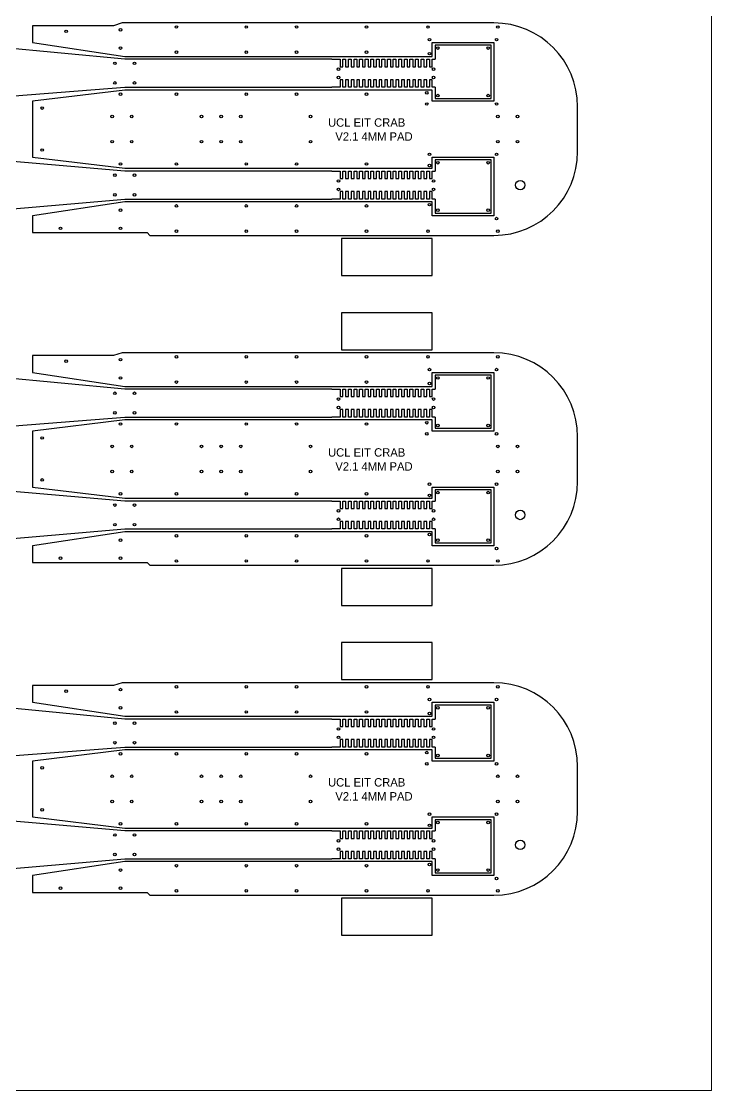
# Model space of a CAD drawing. Header units: millimetres. Extents: x 43.3 to 83.3, y 94.2 to 164.2.
# Drawn here: x 58.6 to 83.29, y 94.21 to 132.45 of the extents above; entities that cross this region are included whole.
import ezdxf

# ---------------------------------------------------------------- set-up
doc = ezdxf.new("R2010")
doc.units = ezdxf.units.MM
doc.layers.add('Foil', color=5, linetype='Continuous')

msp = doc.modelspace()

# ---------------------------------------------------------------- linework, layer by layer
at = {"layer": 'Foil', "linetype": 'Continuous', "lineweight": 0}
for p, q in [((83.292, 164.211), (83.292, 94.211)), ((83.292, 94.211), (43.292, 94.211))]:
    msp.add_line(p, q, dxfattribs=at)
at = {"layer": 'Foil'}
for p, q in [((62.2, 132.4), (61.9, 132.3)), ((69.7, 132.4), (62.2, 132.4)), ((73.4, 132.4), (69.7, 132.4)), ((75.4, 132.4), (73.4, 132.4)), ((75.5, 132.4), (75.4, 132.4)), ((62.3, 131.1), (50.7, 132.2)), ((61.9, 132.3), (59, 132.3)), ((59, 132.3), (59, 131.7)), ((59, 131.7), (62.3, 131.2)), ((73.3, 131.2), (73.3, 131.7)), ((73.3, 131.7), (73.4, 131.7)), ((73.4, 131.7), (75.5, 131.7)), ((75.4, 131.6), (73.4, 131.6)), ((73.4, 131.6), (73.4, 131.1)), ((75.4, 129.7), (75.4, 131.6)), ((75.5, 131.7), (75.5, 130.6)), ((62.3, 131.2), (62.4, 131.2)), ((62.4, 131.2), (67.1, 131.2)), ((67.1, 131.2), (69.7, 131.2)), ((69.7, 131.2), (73.3, 131.2)), ((66.9, 131.1), (62.3, 131.1)), ((69.7, 131.1), (66.9, 131.1)), ((69.7, 131.1), (70, 131.1)), ((70, 131.1), (70, 130.833)), ((70, 130.833), (70.1, 130.833)), ((70.1, 130.833), (70.1, 131.1)), ((70.1, 131.1), (70.2, 131.1)), ((70.2, 131.1), (70.2, 130.833)), ((70.2, 130.833), (70.3, 130.833)), ((70.3, 130.833), (70.3, 131.1)), ((70.3, 131.1), (70.4, 131.1)), ((70.4, 131.1), (70.4, 130.833)), ((70.4, 130.833), (70.5, 130.833)), ((70.5, 130.833), (70.5, 131.1)), ((70.5, 131.1), (70.6, 131.1)), ((70.6, 131.1), (70.6, 130.833)), ((70.6, 130.833), (70.7, 130.833)), ((70.7, 130.833), (70.7, 131.1)), ((70.7, 131.1), (70.8, 131.1)), ((70.8, 131.1), (70.8, 130.833)), ((70.8, 130.833), (70.9, 130.833)), ((70.9, 130.833), (70.9, 131.1)), ((70.9, 131.1), (71, 131.1)), ((71, 131.1), (71, 130.833)), ((71, 130.833), (71.1, 130.833)), ((71.1, 130.833), (71.1, 131.1)), ((71.1, 131.1), (71.2, 131.1)), ((71.2, 131.1), (71.2, 130.833)), ((71.2, 130.833), (71.3, 130.833)), ((71.3, 130.833), (71.3, 131.1)), ((71.3, 131.1), (71.4, 131.1)), ((71.4, 131.1), (71.4, 130.833)), ((71.4, 130.833), (71.5, 130.833)), ((71.5, 130.833), (71.5, 131.1)), ((71.5, 131.1), (71.6, 131.1)), ((71.6, 131.1), (71.6, 130.833)), ((71.6, 130.833), (71.7, 130.833)), ((71.7, 130.833), (71.7, 131.1)), ((71.7, 131.1), (71.8, 131.1)), ((71.8, 131.1), (71.8, 130.833)), ((71.8, 130.833), (71.9, 130.833)), ((71.9, 130.833), (71.9, 131.1)), ((71.9, 131.1), (72, 131.1)), ((72, 131.1), (72, 130.833)), ((72, 130.833), (72.1, 130.833)), ((72.1, 130.833), (72.1, 131.1)), ((72.1, 131.1), (72.2, 131.1)), ((72.2, 131.1), (72.2, 130.833)), ((72.2, 130.833), (72.3, 130.833)), ((72.3, 130.833), (72.3, 131.1)), ((72.3, 131.1), (72.4, 131.1)), ((72.4, 131.1), (72.4, 130.833)), ((72.4, 130.833), (72.5, 130.833)), ((72.5, 130.833), (72.5, 131.1)), ((72.5, 131.1), (72.6, 131.1)), ((72.6, 131.1), (72.6, 130.833)), ((72.6, 130.833), (72.7, 130.833)), ((72.7, 130.833), (72.7, 131.1)), ((72.7, 131.1), (72.8, 131.1)), ((72.8, 131.1), (72.8, 130.833)), ((72.8, 130.833), (72.9, 130.833)), ((72.9, 130.833), (72.9, 131.1)), ((72.9, 131.1), (73, 131.1)), ((73, 131.1), (73, 130.833)), ((73, 130.833), (73.1, 130.833)), ((73.1, 130.833), (73.1, 131.1)), ((73.1, 131.1), (73.2, 131.1)), ((73.2, 131.1), (73.2, 130.833)), ((73.2, 130.833), (73.3, 130.833)), ((73.3, 130.833), (73.3, 131.1)), ((73.3, 131.1), (73.4, 131.1)), ((75.5, 130.6), (75.5, 129.6)), ((50.7, 129.2), (62.3, 130.1)), ((62.3, 130.1), (63.2, 130.1)), ((63.2, 130.1), (66.9, 130.1)), ((66.9, 130.1), (69.7, 130.1)), ((70, 130.1), (69.7, 130.1)), ((70.1, 130.367), (70, 130.367)), ((70, 130.367), (70, 130.1)), ((70.1, 130.1), (70.1, 130.367)), ((70.2, 130.1), (70.1, 130.1)), ((70.3, 130.367), (70.2, 130.367)), ((70.2, 130.367), (70.2, 130.1)), ((70.3, 130.1), (70.3, 130.367)), ((70.4, 130.1), (70.3, 130.1)), ((70.5, 130.367), (70.4, 130.367)), ((70.4, 130.367), (70.4, 130.1)), ((70.5, 130.1), (70.5, 130.367)), ((70.6, 130.1), (70.5, 130.1)), ((70.7, 130.367), (70.6, 130.367)), ((70.6, 130.367), (70.6, 130.1)), ((70.7, 130.1), (70.7, 130.367)), ((70.8, 130.1), (70.7, 130.1)), ((70.9, 130.367), (70.8, 130.367)), ((70.8, 130.367), (70.8, 130.1)), ((70.9, 130.1), (70.9, 130.367)), ((71, 130.1), (70.9, 130.1)), ((71.1, 130.367), (71, 130.367)), ((71, 130.367), (71, 130.1)), ((71.1, 130.1), (71.1, 130.367)), ((71.2, 130.1), (71.1, 130.1)), ((71.3, 130.367), (71.2, 130.367)), ((71.2, 130.367), (71.2, 130.1)), ((71.3, 130.1), (71.3, 130.367)), ((71.4, 130.1), (71.3, 130.1)), ((71.5, 130.367), (71.4, 130.367)), ((71.4, 130.367), (71.4, 130.1)), ((71.5, 130.1), (71.5, 130.367)), ((71.6, 130.1), (71.5, 130.1)), ((71.7, 130.367), (71.6, 130.367)), ((71.6, 130.367), (71.6, 130.1)), ((71.7, 130.1), (71.7, 130.367)), ((71.8, 130.1), (71.7, 130.1)), ((71.9, 130.367), (71.8, 130.367)), ((71.8, 130.367), (71.8, 130.1)), ((71.9, 130.1), (71.9, 130.367)), ((72, 130.1), (71.9, 130.1)), ((72.1, 130.367), (72, 130.367)), ((72, 130.367), (72, 130.1)), ((72.1, 130.1), (72.1, 130.367)), ((72.2, 130.1), (72.1, 130.1)), ((72.3, 130.367), (72.2, 130.367)), ((72.2, 130.367), (72.2, 130.1)), ((72.3, 130.1), (72.3, 130.367)), ((72.4, 130.1), (72.3, 130.1)), ((72.5, 130.367), (72.4, 130.367)), ((72.4, 130.367), (72.4, 130.1)), ((72.5, 130.1), (72.5, 130.367)), ((72.6, 130.1), (72.5, 130.1)), ((72.7, 130.367), (72.6, 130.367)), ((72.6, 130.367), (72.6, 130.1)), ((72.7, 130.1), (72.7, 130.367)), ((72.8, 130.1), (72.7, 130.1)), ((72.9, 130.367), (72.8, 130.367)), ((72.8, 130.367), (72.8, 130.1)), ((72.9, 130.1), (72.9, 130.367)), ((73, 130.1), (72.9, 130.1)), ((73.1, 130.367), (73, 130.367)), ((73, 130.367), (73, 130.1)), ((73.1, 130.1), (73.1, 130.367)), ((73.2, 130.1), (73.1, 130.1)), ((73.3, 130.367), (73.2, 130.367)), ((73.2, 130.367), (73.2, 130.1)), ((73.3, 130.1), (73.3, 130.367)), ((73.4, 130.1), (73.3, 130.1)), ((73.4, 130.1), (73.4, 129.7)), ((62.3, 130), (59, 129.6)), ((63.3, 130), (62.3, 130)), ((67, 130), (63.3, 130)), ((69.7, 130), (67, 130)), ((73.2, 130), (69.7, 130)), ((73.3, 130), (73.2, 130)), ((73.3, 129.6), (73.3, 130)), ((73.4, 129.7), (75.4, 129.7)), ((59, 129.6), (59, 127.6)), ((73.4, 129.6), (73.3, 129.6)), ((75.5, 129.6), (73.4, 129.6)), ((78.5, 127.8), (78.5, 129.4)), ((62.3, 127.1), (50.7, 128.1)), ((59, 127.6), (62.3, 127.2)), ((73.3, 127.2), (73.3, 127.6)), ((73.3, 127.6), (73.4, 127.6)), ((73.4, 127.6), (75.5, 127.6)), ((75.4, 127.5), (73.4, 127.5)), ((73.4, 127.5), (73.4, 127.1)), ((75.4, 125.6), (75.4, 127.5)), ((75.5, 127.6), (75.5, 126.6)), ((62.3, 127.2), (63.4, 127.2)), ((63.3, 127.1), (62.3, 127.1)), ((66.9, 127.1), (63.3, 127.1)), ((63.4, 127.2), (67, 127.2)), ((69.7, 127.1), (66.9, 127.1)), ((67, 127.2), (69.7, 127.2)), ((69.7, 127.2), (73.3, 127.2)), ((69.7, 127.1), (70, 127.1)), ((70, 127.1), (70, 126.833)), ((70.1, 126.833), (70.1, 127.1)), ((70.1, 127.1), (70.2, 127.1)), ((70.2, 127.1), (70.2, 126.833)), ((70.3, 126.833), (70.3, 127.1)), ((70.3, 127.1), (70.4, 127.1)), ((70.4, 127.1), (70.4, 126.833)), ((70.5, 126.833), (70.5, 127.1)), ((70.5, 127.1), (70.6, 127.1)), ((70.6, 127.1), (70.6, 126.833)), ((70.7, 126.833), (70.7, 127.1)), ((70.7, 127.1), (70.8, 127.1)), ((70.8, 127.1), (70.8, 126.833)), ((70.9, 126.833), (70.9, 127.1)), ((70.9, 127.1), (71, 127.1)), ((71, 127.1), (71, 126.833)), ((71.1, 126.833), (71.1, 127.1)), ((71.1, 127.1), (71.2, 127.1)), ((71.2, 127.1), (71.2, 126.833)), ((71.3, 126.833), (71.3, 127.1)), ((71.3, 127.1), (71.4, 127.1)), ((71.4, 127.1), (71.4, 126.833)), ((71.5, 126.833), (71.5, 127.1)), ((71.5, 127.1), (71.6, 127.1)), ((71.6, 127.1), (71.6, 126.833)), ((71.7, 126.833), (71.7, 127.1)), ((71.7, 127.1), (71.8, 127.1)), ((71.8, 127.1), (71.8, 126.833)), ((71.9, 126.833), (71.9, 127.1)), ((71.9, 127.1), (72, 127.1)), ((72, 127.1), (72, 126.833)), ((72.1, 126.833), (72.1, 127.1)), ((72.1, 127.1), (72.2, 127.1)), ((72.2, 127.1), (72.2, 126.833)), ((72.3, 126.833), (72.3, 127.1)), ((72.3, 127.1), (72.4, 127.1)), ((72.4, 127.1), (72.4, 126.833)), ((72.5, 126.833), (72.5, 127.1)), ((72.5, 127.1), (72.6, 127.1)), ((72.6, 127.1), (72.6, 126.833)), ((72.7, 126.833), (72.7, 127.1)), ((72.7, 127.1), (72.8, 127.1)), ((72.8, 127.1), (72.8, 126.833)), ((72.9, 126.833), (72.9, 127.1)), ((72.9, 127.1), (73, 127.1)), ((73, 127.1), (73, 126.833)), ((73.1, 126.833), (73.1, 127.1)), ((73.1, 127.1), (73.2, 127.1)), ((73.2, 127.1), (73.2, 126.833)), ((73.3, 126.833), (73.3, 127.1)), ((73.3, 127.1), (73.4, 127.1)), ((70, 126.833), (70.1, 126.833)), ((70.2, 126.833), (70.3, 126.833)), ((70.4, 126.833), (70.5, 126.833)), ((70.6, 126.833), (70.7, 126.833)), ((70.8, 126.833), (70.9, 126.833)), ((71, 126.833), (71.1, 126.833)), ((71.2, 126.833), (71.3, 126.833)), ((71.4, 126.833), (71.5, 126.833)), ((71.6, 126.833), (71.7, 126.833)), ((71.8, 126.833), (71.9, 126.833)), ((72, 126.833), (72.1, 126.833)), ((72.2, 126.833), (72.3, 126.833)), ((72.4, 126.833), (72.5, 126.833)), ((72.6, 126.833), (72.7, 126.833)), ((72.8, 126.833), (72.9, 126.833)), ((73, 126.833), (73.1, 126.833)), ((73.2, 126.833), (73.3, 126.833)), ((75.5, 126.6), (75.5, 125.5)), ((70.1, 126.367), (70, 126.367)), ((70, 126.367), (70, 126.1)), ((70.1, 126.1), (70.1, 126.367)), ((70.3, 126.367), (70.2, 126.367)), ((70.2, 126.367), (70.2, 126.1)), ((70.3, 126.1), (70.3, 126.367)), ((70.5, 126.367), (70.4, 126.367)), ((70.4, 126.367), (70.4, 126.1)), ((70.5, 126.1), (70.5, 126.367)), ((70.7, 126.367), (70.6, 126.367)), ((70.6, 126.367), (70.6, 126.1)), ((70.7, 126.1), (70.7, 126.367)), ((70.9, 126.367), (70.8, 126.367)), ((70.8, 126.367), (70.8, 126.1)), ((70.9, 126.1), (70.9, 126.367)), ((71.1, 126.367), (71, 126.367)), ((71, 126.367), (71, 126.1)), ((71.1, 126.1), (71.1, 126.367)), ((71.3, 126.367), (71.2, 126.367)), ((71.2, 126.367), (71.2, 126.1)), ((71.3, 126.1), (71.3, 126.367)), ((71.5, 126.367), (71.4, 126.367)), ((71.4, 126.367), (71.4, 126.1)), ((71.5, 126.1), (71.5, 126.367)), ((71.7, 126.367), (71.6, 126.367)), ((71.6, 126.367), (71.6, 126.1)), ((71.7, 126.1), (71.7, 126.367)), ((71.9, 126.367), (71.8, 126.367)), ((71.8, 126.367), (71.8, 126.1)), ((71.9, 126.1), (71.9, 126.367)), ((72.1, 126.367), (72, 126.367)), ((72, 126.367), (72, 126.1)), ((72.1, 126.1), (72.1, 126.367)), ((72.3, 126.367), (72.2, 126.367)), ((72.2, 126.367), (72.2, 126.1)), ((72.3, 126.1), (72.3, 126.367)), ((72.5, 126.367), (72.4, 126.367)), ((72.4, 126.367), (72.4, 126.1)), ((72.5, 126.1), (72.5, 126.367)), ((72.7, 126.367), (72.6, 126.367)), ((72.6, 126.367), (72.6, 126.1)), ((72.7, 126.1), (72.7, 126.367)), ((72.9, 126.367), (72.8, 126.367)), ((72.8, 126.367), (72.8, 126.1)), ((72.9, 126.1), (72.9, 126.367)), ((73.1, 126.367), (73, 126.367)), ((73, 126.367), (73, 126.1)), ((73.1, 126.1), (73.1, 126.367)), ((73.3, 126.367), (73.2, 126.367)), ((73.2, 126.367), (73.2, 126.1)), ((73.3, 126.1), (73.3, 126.367)), ((50.7, 125.1), (62.3, 126.1)), ((62.3, 126), (59, 125.5)), ((62.3, 126.1), (63.2, 126.1)), ((63.4, 126), (62.3, 126)), ((63.2, 126.1), (66.9, 126.1)), ((67.1, 126), (63.4, 126)), ((66.9, 126.1), (69.7, 126.1)), ((69.7, 126), (67.1, 126)), ((70, 126.1), (69.7, 126.1)), ((73.2, 126), (69.7, 126)), ((70.2, 126.1), (70.1, 126.1)), ((70.4, 126.1), (70.3, 126.1)), ((70.6, 126.1), (70.5, 126.1)), ((70.8, 126.1), (70.7, 126.1)), ((71, 126.1), (70.9, 126.1)), ((71.2, 126.1), (71.1, 126.1)), ((71.4, 126.1), (71.3, 126.1)), ((71.6, 126.1), (71.5, 126.1)), ((71.8, 126.1), (71.7, 126.1)), ((72, 126.1), (71.9, 126.1)), ((72.2, 126.1), (72.1, 126.1)), ((72.4, 126.1), (72.3, 126.1)), ((72.6, 126.1), (72.5, 126.1)), ((72.8, 126.1), (72.7, 126.1)), ((73, 126.1), (72.9, 126.1)), ((73.2, 126.1), (73.1, 126.1)), ((73.3, 126), (73.2, 126)), ((73.4, 126.1), (73.3, 126.1)), ((73.3, 125.5), (73.3, 126)), ((73.4, 126.1), (73.4, 125.6)), ((59, 125.5), (59, 124.9)), ((73.4, 125.5), (73.3, 125.5)), ((73.4, 125.6), (75.4, 125.6)), ((75.5, 125.5), (73.4, 125.5)), ((59, 124.9), (63.1, 124.9)), ((63.1, 124.9), (63.2, 124.8)), ((63.2, 124.8), (69.7, 124.8)), ((69.7, 124.8), (73.2, 124.8)), ((73.2, 124.691), (70.057, 124.691)), ((70.057, 124.691), (70.057, 123.365)), ((73.2, 124.8), (75.4, 124.8)), ((73.3, 124.691), (73.2, 124.691)), ((73.3, 123.365), (73.3, 124.691)), ((75.4, 124.8), (75.5, 124.8)), ((70.057, 123.365), (73.2, 123.365)), ((73.2, 123.365), (73.3, 123.365)), ((73.2, 122.036), (70.057, 122.036)), ((70.057, 122.036), (70.057, 120.71)), ((73.3, 122.036), (73.2, 122.036)), ((73.3, 120.71), (73.3, 122.036)), ((61.9, 120.5), (59, 120.5)), ((59, 120.5), (59, 119.9)), ((62.2, 120.6), (61.9, 120.5)), ((69.7, 120.6), (62.2, 120.6)), ((73.4, 120.6), (69.7, 120.6)), ((70.057, 120.71), (73.2, 120.71)), ((73.2, 120.71), (73.3, 120.71)), ((75.4, 120.6), (73.4, 120.6)), ((75.5, 120.6), (75.4, 120.6)), ((62.3, 119.3), (50.7, 120.4)), ((59, 119.9), (62.3, 119.4)), ((73.3, 119.4), (73.3, 119.9)), ((73.3, 119.9), (73.4, 119.9)), ((73.4, 119.9), (75.5, 119.9)), ((75.4, 119.8), (73.4, 119.8)), ((73.4, 119.8), (73.4, 119.3)), ((75.4, 117.9), (75.4, 119.8)), ((75.5, 119.9), (75.5, 118.8)), ((62.3, 119.4), (62.4, 119.4)), ((62.4, 119.4), (67.1, 119.4)), ((67.1, 119.4), (69.7, 119.4)), ((69.7, 119.4), (73.3, 119.4)), ((66.9, 119.3), (62.3, 119.3)), ((69.7, 119.3), (66.9, 119.3)), ((69.7, 119.3), (70, 119.3)), ((70, 119.3), (70, 119.033)), ((70, 119.033), (70.1, 119.033)), ((70.1, 119.033), (70.1, 119.3)), ((70.1, 119.3), (70.2, 119.3)), ((70.2, 119.3), (70.2, 119.033)), ((70.2, 119.033), (70.3, 119.033)), ((70.3, 119.033), (70.3, 119.3)), ((70.3, 119.3), (70.4, 119.3)), ((70.4, 119.3), (70.4, 119.033)), ((70.4, 119.033), (70.5, 119.033)), ((70.5, 119.033), (70.5, 119.3)), ((70.5, 119.3), (70.6, 119.3)), ((70.6, 119.3), (70.6, 119.033)), ((70.6, 119.033), (70.7, 119.033)), ((70.7, 119.033), (70.7, 119.3)), ((70.7, 119.3), (70.8, 119.3)), ((70.8, 119.3), (70.8, 119.033)), ((70.8, 119.033), (70.9, 119.033)), ((70.9, 119.033), (70.9, 119.3)), ((70.9, 119.3), (71, 119.3)), ((71, 119.3), (71, 119.033)), ((71, 119.033), (71.1, 119.033)), ((71.1, 119.033), (71.1, 119.3)), ((71.1, 119.3), (71.2, 119.3)), ((71.2, 119.3), (71.2, 119.033)), ((71.2, 119.033), (71.3, 119.033)), ((71.3, 119.033), (71.3, 119.3)), ((71.3, 119.3), (71.4, 119.3)), ((71.4, 119.3), (71.4, 119.033)), ((71.4, 119.033), (71.5, 119.033)), ((71.5, 119.033), (71.5, 119.3)), ((71.5, 119.3), (71.6, 119.3)), ((71.6, 119.3), (71.6, 119.033)), ((71.6, 119.033), (71.7, 119.033)), ((71.7, 119.033), (71.7, 119.3)), ((71.7, 119.3), (71.8, 119.3)), ((71.8, 119.3), (71.8, 119.033)), ((71.8, 119.033), (71.9, 119.033)), ((71.9, 119.033), (71.9, 119.3)), ((71.9, 119.3), (72, 119.3)), ((72, 119.3), (72, 119.033)), ((72, 119.033), (72.1, 119.033)), ((72.1, 119.033), (72.1, 119.3)), ((72.1, 119.3), (72.2, 119.3)), ((72.2, 119.3), (72.2, 119.033)), ((72.2, 119.033), (72.3, 119.033)), ((72.3, 119.033), (72.3, 119.3)), ((72.3, 119.3), (72.4, 119.3)), ((72.4, 119.3), (72.4, 119.033)), ((72.4, 119.033), (72.5, 119.033)), ((72.5, 119.033), (72.5, 119.3)), ((72.5, 119.3), (72.6, 119.3)), ((72.6, 119.3), (72.6, 119.033)), ((72.6, 119.033), (72.7, 119.033)), ((72.7, 119.033), (72.7, 119.3)), ((72.7, 119.3), (72.8, 119.3)), ((72.8, 119.3), (72.8, 119.033)), ((72.8, 119.033), (72.9, 119.033)), ((72.9, 119.033), (72.9, 119.3)), ((72.9, 119.3), (73, 119.3)), ((73, 119.3), (73, 119.033)), ((73, 119.033), (73.1, 119.033)), ((73.1, 119.033), (73.1, 119.3)), ((73.1, 119.3), (73.2, 119.3)), ((73.2, 119.3), (73.2, 119.033)), ((73.2, 119.033), (73.3, 119.033)), ((73.3, 119.033), (73.3, 119.3)), ((73.3, 119.3), (73.4, 119.3)), ((70.1, 118.567), (70, 118.567)), ((70, 118.567), (70, 118.3)), ((70.1, 118.3), (70.1, 118.567)), ((70.3, 118.567), (70.2, 118.567)), ((70.2, 118.567), (70.2, 118.3)), ((70.3, 118.3), (70.3, 118.567)), ((70.5, 118.567), (70.4, 118.567)), ((70.4, 118.567), (70.4, 118.3)), ((70.5, 118.3), (70.5, 118.567)), ((70.7, 118.567), (70.6, 118.567)), ((70.6, 118.567), (70.6, 118.3)), ((70.7, 118.3), (70.7, 118.567)), ((70.9, 118.567), (70.8, 118.567)), ((70.8, 118.567), (70.8, 118.3)), ((70.9, 118.3), (70.9, 118.567)), ((71.1, 118.567), (71, 118.567)), ((71, 118.567), (71, 118.3)), ((71.1, 118.3), (71.1, 118.567)), ((71.3, 118.567), (71.2, 118.567)), ((71.2, 118.567), (71.2, 118.3)), ((71.3, 118.3), (71.3, 118.567)), ((71.5, 118.567), (71.4, 118.567)), ((71.4, 118.567), (71.4, 118.3)), ((71.5, 118.3), (71.5, 118.567)), ((71.7, 118.567), (71.6, 118.567)), ((71.6, 118.567), (71.6, 118.3)), ((71.7, 118.3), (71.7, 118.567)), ((71.9, 118.567), (71.8, 118.567)), ((71.8, 118.567), (71.8, 118.3)), ((71.9, 118.3), (71.9, 118.567)), ((72.1, 118.567), (72, 118.567)), ((72, 118.567), (72, 118.3)), ((72.1, 118.3), (72.1, 118.567)), ((72.3, 118.567), (72.2, 118.567)), ((72.2, 118.567), (72.2, 118.3)), ((72.3, 118.3), (72.3, 118.567)), ((72.5, 118.567), (72.4, 118.567)), ((72.4, 118.567), (72.4, 118.3)), ((72.5, 118.3), (72.5, 118.567)), ((72.7, 118.567), (72.6, 118.567)), ((72.6, 118.567), (72.6, 118.3)), ((72.7, 118.3), (72.7, 118.567)), ((72.9, 118.567), (72.8, 118.567)), ((72.8, 118.567), (72.8, 118.3)), ((72.9, 118.3), (72.9, 118.567)), ((73.1, 118.567), (73, 118.567)), ((73, 118.567), (73, 118.3)), ((73.1, 118.3), (73.1, 118.567)), ((73.3, 118.567), (73.2, 118.567)), ((73.2, 118.567), (73.2, 118.3)), ((73.3, 118.3), (73.3, 118.567)), ((75.5, 118.8), (75.5, 117.8)), ((50.7, 117.4), (62.3, 118.3)), ((62.3, 118.2), (59, 117.8)), ((62.3, 118.3), (63.2, 118.3)), ((63.3, 118.2), (62.3, 118.2)), ((63.2, 118.3), (66.9, 118.3)), ((67, 118.2), (63.3, 118.2)), ((66.9, 118.3), (69.7, 118.3)), ((69.7, 118.2), (67, 118.2)), ((70, 118.3), (69.7, 118.3)), ((73.2, 118.2), (69.7, 118.2)), ((70.2, 118.3), (70.1, 118.3)), ((70.4, 118.3), (70.3, 118.3)), ((70.6, 118.3), (70.5, 118.3)), ((70.8, 118.3), (70.7, 118.3)), ((71, 118.3), (70.9, 118.3)), ((71.2, 118.3), (71.1, 118.3)), ((71.4, 118.3), (71.3, 118.3)), ((71.6, 118.3), (71.5, 118.3)), ((71.8, 118.3), (71.7, 118.3)), ((72, 118.3), (71.9, 118.3)), ((72.2, 118.3), (72.1, 118.3)), ((72.4, 118.3), (72.3, 118.3)), ((72.6, 118.3), (72.5, 118.3)), ((72.8, 118.3), (72.7, 118.3)), ((73, 118.3), (72.9, 118.3)), ((73.2, 118.3), (73.1, 118.3)), ((73.3, 118.2), (73.2, 118.2)), ((73.4, 118.3), (73.3, 118.3)), ((73.3, 117.8), (73.3, 118.2)), ((73.4, 118.3), (73.4, 117.9)), ((59, 117.8), (59, 115.8)), ((73.4, 117.8), (73.3, 117.8)), ((73.4, 117.9), (75.4, 117.9)), ((75.5, 117.8), (73.4, 117.8)), ((78.5, 116), (78.5, 117.6)), ((62.3, 115.3), (50.7, 116.3)), ((59, 115.8), (62.3, 115.4)), ((73.3, 115.4), (73.3, 115.8)), ((73.3, 115.8), (73.4, 115.8)), ((73.4, 115.8), (75.5, 115.8)), ((75.4, 115.7), (73.4, 115.7)), ((73.4, 115.7), (73.4, 115.3)), ((75.4, 113.8), (75.4, 115.7)), ((75.5, 115.8), (75.5, 114.8)), ((62.3, 115.4), (63.4, 115.4)), ((63.3, 115.3), (62.3, 115.3)), ((66.9, 115.3), (63.3, 115.3)), ((63.4, 115.4), (67, 115.4)), ((69.7, 115.3), (66.9, 115.3)), ((67, 115.4), (69.7, 115.4)), ((69.7, 115.4), (73.3, 115.4)), ((69.7, 115.3), (70, 115.3)), ((70, 115.3), (70, 115.033)), ((70.1, 115.033), (70.1, 115.3)), ((70.1, 115.3), (70.2, 115.3)), ((70.2, 115.3), (70.2, 115.033)), ((70.3, 115.033), (70.3, 115.3)), ((70.3, 115.3), (70.4, 115.3)), ((70.4, 115.3), (70.4, 115.033)), ((70.5, 115.033), (70.5, 115.3)), ((70.5, 115.3), (70.6, 115.3)), ((70.6, 115.3), (70.6, 115.033)), ((70.7, 115.033), (70.7, 115.3)), ((70.7, 115.3), (70.8, 115.3)), ((70.8, 115.3), (70.8, 115.033)), ((70.9, 115.033), (70.9, 115.3)), ((70.9, 115.3), (71, 115.3)), ((71, 115.3), (71, 115.033)), ((71.1, 115.033), (71.1, 115.3)), ((71.1, 115.3), (71.2, 115.3)), ((71.2, 115.3), (71.2, 115.033)), ((71.3, 115.033), (71.3, 115.3)), ((71.3, 115.3), (71.4, 115.3)), ((71.4, 115.3), (71.4, 115.033)), ((71.5, 115.033), (71.5, 115.3)), ((71.5, 115.3), (71.6, 115.3)), ((71.6, 115.3), (71.6, 115.033)), ((71.7, 115.033), (71.7, 115.3)), ((71.7, 115.3), (71.8, 115.3)), ((71.8, 115.3), (71.8, 115.033)), ((71.9, 115.033), (71.9, 115.3)), ((71.9, 115.3), (72, 115.3)), ((72, 115.3), (72, 115.033)), ((72.1, 115.033), (72.1, 115.3)), ((72.1, 115.3), (72.2, 115.3)), ((72.2, 115.3), (72.2, 115.033)), ((72.3, 115.033), (72.3, 115.3)), ((72.3, 115.3), (72.4, 115.3)), ((72.4, 115.3), (72.4, 115.033)), ((72.5, 115.033), (72.5, 115.3)), ((72.5, 115.3), (72.6, 115.3)), ((72.6, 115.3), (72.6, 115.033)), ((72.7, 115.033), (72.7, 115.3)), ((72.7, 115.3), (72.8, 115.3)), ((72.8, 115.3), (72.8, 115.033)), ((72.9, 115.033), (72.9, 115.3)), ((72.9, 115.3), (73, 115.3)), ((73, 115.3), (73, 115.033)), ((73.1, 115.033), (73.1, 115.3)), ((73.1, 115.3), (73.2, 115.3)), ((73.2, 115.3), (73.2, 115.033)), ((73.3, 115.033), (73.3, 115.3)), ((73.3, 115.3), (73.4, 115.3)), ((70, 115.033), (70.1, 115.033)), ((70.2, 115.033), (70.3, 115.033)), ((70.4, 115.033), (70.5, 115.033)), ((70.6, 115.033), (70.7, 115.033)), ((70.8, 115.033), (70.9, 115.033)), ((71, 115.033), (71.1, 115.033)), ((71.2, 115.033), (71.3, 115.033)), ((71.4, 115.033), (71.5, 115.033)), ((71.6, 115.033), (71.7, 115.033)), ((71.8, 115.033), (71.9, 115.033)), ((72, 115.033), (72.1, 115.033)), ((72.2, 115.033), (72.3, 115.033)), ((72.4, 115.033), (72.5, 115.033)), ((72.6, 115.033), (72.7, 115.033)), ((72.8, 115.033), (72.9, 115.033)), ((73, 115.033), (73.1, 115.033)), ((73.2, 115.033), (73.3, 115.033)), ((75.5, 114.8), (75.5, 113.7)), ((70.1, 114.567), (70, 114.567)), ((70, 114.567), (70, 114.3)), ((70.1, 114.3), (70.1, 114.567)), ((70.3, 114.567), (70.2, 114.567)), ((70.2, 114.567), (70.2, 114.3)), ((70.3, 114.3), (70.3, 114.567)), ((70.5, 114.567), (70.4, 114.567)), ((70.4, 114.567), (70.4, 114.3)), ((70.5, 114.3), (70.5, 114.567)), ((70.7, 114.567), (70.6, 114.567)), ((70.6, 114.567), (70.6, 114.3)), ((70.7, 114.3), (70.7, 114.567)), ((70.9, 114.567), (70.8, 114.567)), ((70.8, 114.567), (70.8, 114.3)), ((70.9, 114.3), (70.9, 114.567)), ((71.1, 114.567), (71, 114.567)), ((71, 114.567), (71, 114.3)), ((71.1, 114.3), (71.1, 114.567)), ((71.3, 114.567), (71.2, 114.567)), ((71.2, 114.567), (71.2, 114.3)), ((71.3, 114.3), (71.3, 114.567)), ((71.5, 114.567), (71.4, 114.567)), ((71.4, 114.567), (71.4, 114.3)), ((71.5, 114.3), (71.5, 114.567)), ((71.7, 114.567), (71.6, 114.567)), ((71.6, 114.567), (71.6, 114.3)), ((71.7, 114.3), (71.7, 114.567)), ((71.9, 114.567), (71.8, 114.567)), ((71.8, 114.567), (71.8, 114.3)), ((71.9, 114.3), (71.9, 114.567)), ((72.1, 114.567), (72, 114.567)), ((72, 114.567), (72, 114.3)), ((72.1, 114.3), (72.1, 114.567)), ((72.3, 114.567), (72.2, 114.567)), ((72.2, 114.567), (72.2, 114.3)), ((72.3, 114.3), (72.3, 114.567)), ((72.5, 114.567), (72.4, 114.567)), ((72.4, 114.567), (72.4, 114.3)), ((72.5, 114.3), (72.5, 114.567)), ((72.7, 114.567), (72.6, 114.567)), ((72.6, 114.567), (72.6, 114.3)), ((72.7, 114.3), (72.7, 114.567)), ((72.9, 114.567), (72.8, 114.567)), ((72.8, 114.567), (72.8, 114.3)), ((72.9, 114.3), (72.9, 114.567)), ((73.1, 114.567), (73, 114.567)), ((73, 114.567), (73, 114.3)), ((73.1, 114.3), (73.1, 114.567)), ((73.3, 114.567), (73.2, 114.567)), ((73.2, 114.567), (73.2, 114.3)), ((73.3, 114.3), (73.3, 114.567)), ((50.7, 113.3), (62.3, 114.3)), ((62.3, 114.2), (59, 113.7)), ((62.3, 114.3), (63.2, 114.3)), ((63.4, 114.2), (62.3, 114.2)), ((63.2, 114.3), (66.9, 114.3)), ((67.1, 114.2), (63.4, 114.2)), ((66.9, 114.3), (69.7, 114.3)), ((69.7, 114.2), (67.1, 114.2)), ((70, 114.3), (69.7, 114.3)), ((73.2, 114.2), (69.7, 114.2)), ((70.2, 114.3), (70.1, 114.3)), ((70.4, 114.3), (70.3, 114.3)), ((70.6, 114.3), (70.5, 114.3)), ((70.8, 114.3), (70.7, 114.3)), ((71, 114.3), (70.9, 114.3)), ((71.2, 114.3), (71.1, 114.3)), ((71.4, 114.3), (71.3, 114.3)), ((71.6, 114.3), (71.5, 114.3)), ((71.8, 114.3), (71.7, 114.3)), ((72, 114.3), (71.9, 114.3)), ((72.2, 114.3), (72.1, 114.3)), ((72.4, 114.3), (72.3, 114.3)), ((72.6, 114.3), (72.5, 114.3)), ((72.8, 114.3), (72.7, 114.3)), ((73, 114.3), (72.9, 114.3)), ((73.2, 114.3), (73.1, 114.3)), ((73.3, 114.2), (73.2, 114.2)), ((73.4, 114.3), (73.3, 114.3)), ((73.3, 113.7), (73.3, 114.2)), ((73.4, 114.3), (73.4, 113.8)), ((59, 113.7), (59, 113.1)), ((73.4, 113.7), (73.3, 113.7)), ((73.4, 113.8), (75.4, 113.8)), ((75.5, 113.7), (73.4, 113.7)), ((59, 113.1), (63.1, 113.1)), ((63.1, 113.1), (63.2, 113)), ((63.2, 113), (69.7, 113)), ((69.7, 113), (73.2, 113)), ((73.2, 112.891), (70.057, 112.891)), ((70.057, 112.891), (70.057, 111.565)), ((73.2, 113), (75.4, 113)), ((73.3, 112.891), (73.2, 112.891)), ((73.3, 111.565), (73.3, 112.891)), ((75.4, 113), (75.5, 113)), ((70.057, 111.565), (73.2, 111.565)), ((73.2, 111.565), (73.3, 111.565)), ((73.2, 110.236), (70.057, 110.236)), ((70.057, 110.236), (70.057, 108.91)), ((73.3, 110.236), (73.2, 110.236)), ((73.3, 108.91), (73.3, 110.236)), ((61.9, 108.7), (59, 108.7)), ((59, 108.7), (59, 108.1)), ((62.2, 108.8), (61.9, 108.7)), ((69.7, 108.8), (62.2, 108.8)), ((73.4, 108.8), (69.7, 108.8)), ((70.057, 108.91), (73.2, 108.91)), ((73.2, 108.91), (73.3, 108.91)), ((75.4, 108.8), (73.4, 108.8)), ((75.5, 108.8), (75.4, 108.8)), ((62.3, 107.5), (50.7, 108.6)), ((59, 108.1), (62.3, 107.6)), ((73.3, 107.6), (73.3, 108.1)), ((73.3, 108.1), (73.4, 108.1)), ((73.4, 108.1), (75.5, 108.1)), ((75.4, 108), (73.4, 108)), ((73.4, 108), (73.4, 107.5)), ((75.4, 106.1), (75.4, 108)), ((75.5, 108.1), (75.5, 107)), ((62.3, 107.6), (62.4, 107.6)), ((66.9, 107.5), (62.3, 107.5)), ((62.4, 107.6), (67.1, 107.6)), ((69.7, 107.5), (66.9, 107.5)), ((67.1, 107.6), (69.7, 107.6)), ((69.7, 107.6), (73.3, 107.6)), ((69.7, 107.5), (70, 107.5)), ((70, 107.5), (70, 107.233)), ((70.1, 107.233), (70.1, 107.5)), ((70.1, 107.5), (70.2, 107.5)), ((70.2, 107.5), (70.2, 107.233)), ((70.3, 107.233), (70.3, 107.5)), ((70.3, 107.5), (70.4, 107.5)), ((70.4, 107.5), (70.4, 107.233)), ((70.5, 107.233), (70.5, 107.5)), ((70.5, 107.5), (70.6, 107.5)), ((70.6, 107.5), (70.6, 107.233)), ((70.7, 107.233), (70.7, 107.5)), ((70.7, 107.5), (70.8, 107.5)), ((70.8, 107.5), (70.8, 107.233)), ((70.9, 107.233), (70.9, 107.5)), ((70.9, 107.5), (71, 107.5)), ((71, 107.5), (71, 107.233)), ((71.1, 107.233), (71.1, 107.5)), ((71.1, 107.5), (71.2, 107.5)), ((71.2, 107.5), (71.2, 107.233)), ((71.3, 107.233), (71.3, 107.5)), ((71.3, 107.5), (71.4, 107.5)), ((71.4, 107.5), (71.4, 107.233)), ((71.5, 107.233), (71.5, 107.5)), ((71.5, 107.5), (71.6, 107.5)), ((71.6, 107.5), (71.6, 107.233)), ((71.7, 107.233), (71.7, 107.5)), ((71.7, 107.5), (71.8, 107.5)), ((71.8, 107.5), (71.8, 107.233)), ((71.9, 107.233), (71.9, 107.5)), ((71.9, 107.5), (72, 107.5)), ((72, 107.5), (72, 107.233)), ((72.1, 107.233), (72.1, 107.5)), ((72.1, 107.5), (72.2, 107.5)), ((72.2, 107.5), (72.2, 107.233)), ((72.3, 107.233), (72.3, 107.5)), ((72.3, 107.5), (72.4, 107.5)), ((72.4, 107.5), (72.4, 107.233)), ((72.5, 107.233), (72.5, 107.5)), ((72.5, 107.5), (72.6, 107.5)), ((72.6, 107.5), (72.6, 107.233)), ((72.7, 107.233), (72.7, 107.5)), ((72.7, 107.5), (72.8, 107.5)), ((72.8, 107.5), (72.8, 107.233)), ((72.9, 107.233), (72.9, 107.5)), ((72.9, 107.5), (73, 107.5)), ((73, 107.5), (73, 107.233)), ((73.1, 107.233), (73.1, 107.5)), ((73.1, 107.5), (73.2, 107.5)), ((73.2, 107.5), (73.2, 107.233)), ((73.3, 107.233), (73.3, 107.5)), ((73.3, 107.5), (73.4, 107.5)), ((70, 107.233), (70.1, 107.233)), ((70.2, 107.233), (70.3, 107.233)), ((70.4, 107.233), (70.5, 107.233)), ((70.6, 107.233), (70.7, 107.233)), ((70.8, 107.233), (70.9, 107.233)), ((71, 107.233), (71.1, 107.233)), ((71.2, 107.233), (71.3, 107.233)), ((71.4, 107.233), (71.5, 107.233)), ((71.6, 107.233), (71.7, 107.233)), ((71.8, 107.233), (71.9, 107.233)), ((72, 107.233), (72.1, 107.233)), ((72.2, 107.233), (72.3, 107.233)), ((72.4, 107.233), (72.5, 107.233)), ((72.6, 107.233), (72.7, 107.233)), ((72.8, 107.233), (72.9, 107.233)), ((73, 107.233), (73.1, 107.233)), ((73.2, 107.233), (73.3, 107.233)), ((70.1, 106.767), (70, 106.767)), ((70, 106.767), (70, 106.5)), ((70.1, 106.5), (70.1, 106.767)), ((70.3, 106.767), (70.2, 106.767)), ((70.2, 106.767), (70.2, 106.5)), ((70.3, 106.5), (70.3, 106.767)), ((70.5, 106.767), (70.4, 106.767)), ((70.4, 106.767), (70.4, 106.5)), ((70.5, 106.5), (70.5, 106.767)), ((70.7, 106.767), (70.6, 106.767)), ((70.6, 106.767), (70.6, 106.5)), ((70.7, 106.5), (70.7, 106.767)), ((70.9, 106.767), (70.8, 106.767)), ((70.8, 106.767), (70.8, 106.5)), ((70.9, 106.5), (70.9, 106.767)), ((71.1, 106.767), (71, 106.767)), ((71, 106.767), (71, 106.5)), ((71.1, 106.5), (71.1, 106.767)), ((71.3, 106.767), (71.2, 106.767)), ((71.2, 106.767), (71.2, 106.5)), ((71.3, 106.5), (71.3, 106.767)), ((71.5, 106.767), (71.4, 106.767)), ((71.4, 106.767), (71.4, 106.5)), ((71.5, 106.5), (71.5, 106.767)), ((71.7, 106.767), (71.6, 106.767)), ((71.6, 106.767), (71.6, 106.5)), ((71.7, 106.5), (71.7, 106.767)), ((71.9, 106.767), (71.8, 106.767)), ((71.8, 106.767), (71.8, 106.5)), ((71.9, 106.5), (71.9, 106.767)), ((72.1, 106.767), (72, 106.767)), ((72, 106.767), (72, 106.5)), ((72.1, 106.5), (72.1, 106.767)), ((72.3, 106.767), (72.2, 106.767)), ((72.2, 106.767), (72.2, 106.5)), ((72.3, 106.5), (72.3, 106.767)), ((72.5, 106.767), (72.4, 106.767)), ((72.4, 106.767), (72.4, 106.5)), ((72.5, 106.5), (72.5, 106.767)), ((72.7, 106.767), (72.6, 106.767)), ((72.6, 106.767), (72.6, 106.5)), ((72.7, 106.5), (72.7, 106.767)), ((72.9, 106.767), (72.8, 106.767)), ((72.8, 106.767), (72.8, 106.5)), ((72.9, 106.5), (72.9, 106.767)), ((73.1, 106.767), (73, 106.767)), ((73, 106.767), (73, 106.5)), ((73.1, 106.5), (73.1, 106.767)), ((73.3, 106.767), (73.2, 106.767)), ((73.2, 106.767), (73.2, 106.5)), ((73.3, 106.5), (73.3, 106.767)), ((75.5, 107), (75.5, 106)), ((50.7, 105.6), (62.3, 106.5)), ((62.3, 106.4), (59, 106)), ((62.3, 106.5), (63.2, 106.5)), ((63.3, 106.4), (62.3, 106.4)), ((63.2, 106.5), (66.9, 106.5)), ((67, 106.4), (63.3, 106.4)), ((66.9, 106.5), (69.7, 106.5)), ((69.7, 106.4), (67, 106.4)), ((70, 106.5), (69.7, 106.5)), ((73.2, 106.4), (69.7, 106.4)), ((70.2, 106.5), (70.1, 106.5)), ((70.4, 106.5), (70.3, 106.5)), ((70.6, 106.5), (70.5, 106.5)), ((70.8, 106.5), (70.7, 106.5)), ((71, 106.5), (70.9, 106.5)), ((71.2, 106.5), (71.1, 106.5)), ((71.4, 106.5), (71.3, 106.5)), ((71.6, 106.5), (71.5, 106.5)), ((71.8, 106.5), (71.7, 106.5)), ((72, 106.5), (71.9, 106.5)), ((72.2, 106.5), (72.1, 106.5)), ((72.4, 106.5), (72.3, 106.5)), ((72.6, 106.5), (72.5, 106.5)), ((72.8, 106.5), (72.7, 106.5)), ((73, 106.5), (72.9, 106.5)), ((73.2, 106.5), (73.1, 106.5)), ((73.3, 106.4), (73.2, 106.4)), ((73.4, 106.5), (73.3, 106.5)), ((73.3, 106), (73.3, 106.4)), ((73.4, 106.5), (73.4, 106.1)), ((59, 106), (59, 104)), ((73.4, 106), (73.3, 106)), ((73.4, 106.1), (75.4, 106.1)), ((75.5, 106), (73.4, 106)), ((78.5, 104.2), (78.5, 105.8)), ((62.3, 103.5), (50.7, 104.5)), ((59, 104), (62.3, 103.6)), ((73.3, 103.6), (73.3, 104)), ((73.3, 104), (73.4, 104)), ((73.4, 104), (75.5, 104)), ((75.4, 103.9), (73.4, 103.9)), ((73.4, 103.9), (73.4, 103.5)), ((75.4, 102), (75.4, 103.9)), ((75.5, 104), (75.5, 103)), ((62.3, 103.6), (63.4, 103.6)), ((63.3, 103.5), (62.3, 103.5)), ((66.9, 103.5), (63.3, 103.5)), ((63.4, 103.6), (67, 103.6)), ((69.7, 103.5), (66.9, 103.5)), ((67, 103.6), (69.7, 103.6)), ((69.7, 103.6), (73.3, 103.6)), ((69.7, 103.5), (70, 103.5)), ((70, 103.5), (70, 103.233)), ((70.1, 103.233), (70.1, 103.5)), ((70.1, 103.5), (70.2, 103.5)), ((70.2, 103.5), (70.2, 103.233)), ((70.3, 103.233), (70.3, 103.5)), ((70.3, 103.5), (70.4, 103.5)), ((70.4, 103.5), (70.4, 103.233)), ((70.5, 103.233), (70.5, 103.5)), ((70.5, 103.5), (70.6, 103.5)), ((70.6, 103.5), (70.6, 103.233)), ((70.7, 103.233), (70.7, 103.5)), ((70.7, 103.5), (70.8, 103.5)), ((70.8, 103.5), (70.8, 103.233)), ((70.9, 103.233), (70.9, 103.5)), ((70.9, 103.5), (71, 103.5)), ((71, 103.5), (71, 103.233)), ((71.1, 103.233), (71.1, 103.5)), ((71.1, 103.5), (71.2, 103.5)), ((71.2, 103.5), (71.2, 103.233)), ((71.3, 103.233), (71.3, 103.5)), ((71.3, 103.5), (71.4, 103.5)), ((71.4, 103.5), (71.4, 103.233)), ((71.5, 103.233), (71.5, 103.5)), ((71.5, 103.5), (71.6, 103.5)), ((71.6, 103.5), (71.6, 103.233)), ((71.7, 103.233), (71.7, 103.5)), ((71.7, 103.5), (71.8, 103.5)), ((71.8, 103.5), (71.8, 103.233)), ((71.9, 103.233), (71.9, 103.5)), ((71.9, 103.5), (72, 103.5)), ((72, 103.5), (72, 103.233)), ((72.1, 103.233), (72.1, 103.5)), ((72.1, 103.5), (72.2, 103.5)), ((72.2, 103.5), (72.2, 103.233)), ((72.3, 103.233), (72.3, 103.5)), ((72.3, 103.5), (72.4, 103.5)), ((72.4, 103.5), (72.4, 103.233)), ((72.5, 103.233), (72.5, 103.5)), ((72.5, 103.5), (72.6, 103.5)), ((72.6, 103.5), (72.6, 103.233)), ((72.7, 103.233), (72.7, 103.5)), ((72.7, 103.5), (72.8, 103.5)), ((72.8, 103.5), (72.8, 103.233)), ((72.9, 103.233), (72.9, 103.5)), ((72.9, 103.5), (73, 103.5)), ((73, 103.5), (73, 103.233)), ((73.1, 103.233), (73.1, 103.5)), ((73.1, 103.5), (73.2, 103.5)), ((73.2, 103.5), (73.2, 103.233)), ((73.3, 103.233), (73.3, 103.5)), ((73.3, 103.5), (73.4, 103.5)), ((70, 103.233), (70.1, 103.233)), ((70.2, 103.233), (70.3, 103.233)), ((70.4, 103.233), (70.5, 103.233)), ((70.6, 103.233), (70.7, 103.233)), ((70.8, 103.233), (70.9, 103.233)), ((71, 103.233), (71.1, 103.233)), ((71.2, 103.233), (71.3, 103.233)), ((71.4, 103.233), (71.5, 103.233)), ((71.6, 103.233), (71.7, 103.233)), ((71.8, 103.233), (71.9, 103.233)), ((72, 103.233), (72.1, 103.233)), ((72.2, 103.233), (72.3, 103.233)), ((72.4, 103.233), (72.5, 103.233)), ((72.6, 103.233), (72.7, 103.233)), ((72.8, 103.233), (72.9, 103.233)), ((73, 103.233), (73.1, 103.233)), ((73.2, 103.233), (73.3, 103.233)), ((75.5, 103), (75.5, 101.9)), ((50.7, 101.5), (62.3, 102.5)), ((62.3, 102.5), (63.2, 102.5)), ((63.2, 102.5), (66.9, 102.5)), ((66.9, 102.5), (69.7, 102.5)), ((70, 102.5), (69.7, 102.5)), ((70.1, 102.767), (70, 102.767)), ((70, 102.767), (70, 102.5)), ((70.1, 102.5), (70.1, 102.767)), ((70.2, 102.5), (70.1, 102.5)), ((70.3, 102.767), (70.2, 102.767)), ((70.2, 102.767), (70.2, 102.5)), ((70.3, 102.5), (70.3, 102.767)), ((70.4, 102.5), (70.3, 102.5)), ((70.5, 102.767), (70.4, 102.767)), ((70.4, 102.767), (70.4, 102.5)), ((70.5, 102.5), (70.5, 102.767)), ((70.6, 102.5), (70.5, 102.5)), ((70.7, 102.767), (70.6, 102.767)), ((70.6, 102.767), (70.6, 102.5)), ((70.7, 102.5), (70.7, 102.767)), ((70.8, 102.5), (70.7, 102.5)), ((70.9, 102.767), (70.8, 102.767)), ((70.8, 102.767), (70.8, 102.5)), ((70.9, 102.5), (70.9, 102.767)), ((71, 102.5), (70.9, 102.5)), ((71.1, 102.767), (71, 102.767)), ((71, 102.767), (71, 102.5)), ((71.1, 102.5), (71.1, 102.767)), ((71.2, 102.5), (71.1, 102.5)), ((71.3, 102.767), (71.2, 102.767)), ((71.2, 102.767), (71.2, 102.5)), ((71.3, 102.5), (71.3, 102.767)), ((71.4, 102.5), (71.3, 102.5)), ((71.5, 102.767), (71.4, 102.767)), ((71.4, 102.767), (71.4, 102.5)), ((71.5, 102.5), (71.5, 102.767)), ((71.6, 102.5), (71.5, 102.5)), ((71.7, 102.767), (71.6, 102.767)), ((71.6, 102.767), (71.6, 102.5)), ((71.7, 102.5), (71.7, 102.767)), ((71.8, 102.5), (71.7, 102.5)), ((71.9, 102.767), (71.8, 102.767)), ((71.8, 102.767), (71.8, 102.5)), ((71.9, 102.5), (71.9, 102.767)), ((72, 102.5), (71.9, 102.5)), ((72.1, 102.767), (72, 102.767)), ((72, 102.767), (72, 102.5)), ((72.1, 102.5), (72.1, 102.767)), ((72.2, 102.5), (72.1, 102.5)), ((72.3, 102.767), (72.2, 102.767)), ((72.2, 102.767), (72.2, 102.5)), ((72.3, 102.5), (72.3, 102.767)), ((72.4, 102.5), (72.3, 102.5)), ((72.5, 102.767), (72.4, 102.767)), ((72.4, 102.767), (72.4, 102.5)), ((72.5, 102.5), (72.5, 102.767)), ((72.6, 102.5), (72.5, 102.5)), ((72.7, 102.767), (72.6, 102.767)), ((72.6, 102.767), (72.6, 102.5)), ((72.7, 102.5), (72.7, 102.767)), ((72.8, 102.5), (72.7, 102.5)), ((72.9, 102.767), (72.8, 102.767)), ((72.8, 102.767), (72.8, 102.5)), ((72.9, 102.5), (72.9, 102.767)), ((73, 102.5), (72.9, 102.5)), ((73.1, 102.767), (73, 102.767)), ((73, 102.767), (73, 102.5)), ((73.1, 102.5), (73.1, 102.767)), ((73.2, 102.5), (73.1, 102.5)), ((73.3, 102.767), (73.2, 102.767)), ((73.2, 102.767), (73.2, 102.5)), ((73.3, 102.5), (73.3, 102.767)), ((73.4, 102.5), (73.3, 102.5)), ((73.4, 102.5), (73.4, 102)), ((62.3, 102.4), (59, 101.9)), ((63.4, 102.4), (62.3, 102.4)), ((67.1, 102.4), (63.4, 102.4)), ((69.7, 102.4), (67.1, 102.4)), ((73.2, 102.4), (69.7, 102.4)), ((73.3, 102.4), (73.2, 102.4)), ((73.3, 101.9), (73.3, 102.4)), ((59, 101.9), (59, 101.3)), ((73.4, 101.9), (73.3, 101.9)), ((73.4, 102), (75.4, 102)), ((75.5, 101.9), (73.4, 101.9)), ((59, 101.3), (63.1, 101.3)), ((63.1, 101.3), (63.2, 101.2)), ((63.2, 101.2), (69.7, 101.2)), ((69.7, 101.2), (73.2, 101.2)), ((73.2, 101.091), (70.057, 101.091)), ((70.057, 101.091), (70.057, 99.765)), ((73.2, 101.2), (75.4, 101.2)), ((73.3, 101.091), (73.2, 101.091)), ((73.3, 99.765), (73.3, 101.091)), ((75.4, 101.2), (75.5, 101.2)), ((70.057, 99.765), (73.2, 99.765)), ((73.2, 99.765), (73.3, 99.765))]:
    msp.add_line(p, q, dxfattribs=at)
for centre, radius in [((60.2, 132.1), 0.0463), ((62.146, 132.154), 0.0463), ((64.146, 132.254), 0.0463), ((66.646, 132.254), 0.0463), ((68.446, 132.254), 0.0463), ((70.946, 132.254), 0.0463), ((73.146, 132.254), 0.0463), ((75.646, 132.254), 0.0463), ((73.2, 131.8), 0.0463), ((75.6, 131.8), 0.0463), ((62.146, 131.5), 0.0463), ((64.146, 131.354), 0.0463), ((66.646, 131.354), 0.0463), ((68.446, 131.354), 0.0463), ((70.946, 131.354), 0.0463), ((73.2, 131.3), 0.0463), ((73.5, 131.5), 0.0463), ((75.3, 131.5), 0.0463), ((61.946, 130.954), 0.0463), ((62.646, 130.954), 0.0463), ((69.946, 130.746), 0.0463), ((69.946, 130.446), 0.0463), ((73.346, 130.746), 0.0463), ((73.346, 130.446), 0.0463), ((61.946, 130.254), 0.0463), ((62.646, 130.254), 0.0463), ((62.146, 129.854), 0.0463), ((64.146, 129.854), 0.0463), ((66.646, 129.854), 0.0463), ((68.446, 129.854), 0.0463), ((70.946, 129.854), 0.0463), ((73.1, 129.9), 0.0463), ((73.5, 129.8), 0.0463), ((75.3, 129.8), 0.0463), ((59.346, 129.354), 0.0463), ((73.1, 129.5), 0.0463), ((75.6, 129.5), 0.0463), ((61.846, 129.054), 0.0463), ((62.546, 129.054), 0.0463), ((65.046, 129.054), 0.0463), ((65.746, 129.054), 0.0463), ((66.446, 129.054), 0.0463), ((68.946, 129.054), 0.0463), ((75.646, 129.054), 0.0463), ((76.346, 129.054), 0.0463), ((61.846, 128.154), 0.0463), ((62.546, 128.154), 0.0463), ((65.046, 128.154), 0.0463), ((65.746, 128.154), 0.0463), ((66.446, 128.154), 0.0463), ((68.946, 128.154), 0.0463), ((75.646, 128.154), 0.0463), ((76.346, 128.154), 0.0463), ((59.346, 127.854), 0.0463), ((73.2, 127.7), 0.0463), ((75.6, 127.7), 0.0463), ((62.146, 127.354), 0.0463), ((64.146, 127.354), 0.0463), ((66.646, 127.354), 0.0463), ((68.446, 127.354), 0.0463), ((70.946, 127.354), 0.0463), ((73.5, 127.4), 0.0463), ((75.3, 127.4), 0.0463), ((61.946, 126.954), 0.0463), ((62.646, 126.954), 0.0463), ((73.2, 127.3), 0.0463), ((69.946, 126.746), 0.0463), ((73.346, 126.746), 0.0463), ((76.446, 126.6), 0.168), ((61.946, 126.254), 0.0463), ((62.646, 126.254), 0.0463), ((69.946, 126.446), 0.0463), ((73.346, 126.446), 0.0463), ((64.146, 125.854), 0.0463), ((66.646, 125.854), 0.0463), ((68.446, 125.854), 0.0463), ((70.946, 125.854), 0.0463), ((73.2, 125.9), 0.0463), ((62.146, 125.7), 0.0463), ((73.5, 125.7), 0.0463), ((75.3, 125.7), 0.0463), ((75.6, 125.4), 0.0463), ((60, 125.054), 0.0463), ((62.146, 125.054), 0.0463), ((64.146, 124.954), 0.0463), ((66.646, 124.954), 0.0463), ((68.446, 124.954), 0.0463), ((70.946, 124.954), 0.0463), ((73.146, 124.954), 0.0463), ((75.646, 124.954), 0.0463), ((64.146, 120.454), 0.0463), ((66.646, 120.454), 0.0463), ((68.446, 120.454), 0.0463), ((70.946, 120.454), 0.0463), ((73.146, 120.454), 0.0463), ((75.646, 120.454), 0.0463), ((60.2, 120.3), 0.0463), ((62.146, 120.354), 0.0463), ((62.146, 119.7), 0.0463), ((73.2, 120), 0.0463), ((73.5, 119.7), 0.0463), ((75.3, 119.7), 0.0463), ((75.6, 120), 0.0463), ((64.146, 119.554), 0.0463), ((66.646, 119.554), 0.0463), ((68.446, 119.554), 0.0463), ((70.946, 119.554), 0.0463), ((73.2, 119.5), 0.0463), ((61.946, 119.154), 0.0463), ((62.646, 119.154), 0.0463), ((69.946, 118.946), 0.0463), ((73.346, 118.946), 0.0463), ((69.946, 118.646), 0.0463), ((73.346, 118.646), 0.0463), ((61.946, 118.454), 0.0463), ((62.646, 118.454), 0.0463), ((62.146, 118.054), 0.0463), ((64.146, 118.054), 0.0463), ((66.646, 118.054), 0.0463), ((68.446, 118.054), 0.0463), ((70.946, 118.054), 0.0463), ((73.1, 118.1), 0.0463), ((73.5, 118), 0.0463), ((75.3, 118), 0.0463), ((59.346, 117.554), 0.0463), ((73.1, 117.7), 0.0463), ((75.6, 117.7), 0.0463), ((61.846, 117.254), 0.0463), ((62.546, 117.254), 0.0463), ((65.046, 117.254), 0.0463), ((65.746, 117.254), 0.0463), ((66.446, 117.254), 0.0463), ((68.946, 117.254), 0.0463), ((75.646, 117.254), 0.0463), ((76.346, 117.254), 0.0463), ((61.846, 116.354), 0.0463), ((62.546, 116.354), 0.0463), ((65.046, 116.354), 0.0463), ((65.746, 116.354), 0.0463), ((66.446, 116.354), 0.0463), ((68.946, 116.354), 0.0463), ((75.646, 116.354), 0.0463), ((76.346, 116.354), 0.0463), ((59.346, 116.054), 0.0463), ((73.2, 115.9), 0.0463), ((75.6, 115.9), 0.0463), ((62.146, 115.554), 0.0463), ((64.146, 115.554), 0.0463), ((66.646, 115.554), 0.0463), ((68.446, 115.554), 0.0463), ((70.946, 115.554), 0.0463), ((73.2, 115.5), 0.0463), ((73.5, 115.6), 0.0463), ((75.3, 115.6), 0.0463), ((61.946, 115.154), 0.0463), ((62.646, 115.154), 0.0463), ((69.946, 114.946), 0.0463), ((73.346, 114.946), 0.0463), ((76.446, 114.8), 0.168), ((61.946, 114.454), 0.0463), ((62.646, 114.454), 0.0463), ((69.946, 114.646), 0.0463), ((73.346, 114.646), 0.0463), ((64.146, 114.054), 0.0463), ((66.646, 114.054), 0.0463), ((68.446, 114.054), 0.0463), ((70.946, 114.054), 0.0463), ((73.2, 114.1), 0.0463), ((62.146, 113.9), 0.0463), ((73.5, 113.9), 0.0463), ((75.3, 113.9), 0.0463), ((75.6, 113.6), 0.0463), ((60, 113.254), 0.0463), ((62.146, 113.254), 0.0463), ((64.146, 113.154), 0.0463), ((66.646, 113.154), 0.0463), ((68.446, 113.154), 0.0463), ((70.946, 113.154), 0.0463), ((73.146, 113.154), 0.0463), ((75.646, 113.154), 0.0463), ((64.146, 108.654), 0.0463), ((66.646, 108.654), 0.0463), ((68.446, 108.654), 0.0463), ((70.946, 108.654), 0.0463), ((73.146, 108.654), 0.0463), ((75.646, 108.654), 0.0463), ((60.2, 108.5), 0.0463), ((62.146, 108.554), 0.0463), ((73.2, 108.2), 0.0463), ((75.6, 108.2), 0.0463), ((62.146, 107.9), 0.0463), ((73.5, 107.9), 0.0463), ((75.3, 107.9), 0.0463), ((64.146, 107.754), 0.0463), ((66.646, 107.754), 0.0463), ((68.446, 107.754), 0.0463), ((70.946, 107.754), 0.0463), ((73.2, 107.7), 0.0463), ((61.946, 107.354), 0.0463), ((62.646, 107.354), 0.0463), ((69.946, 107.146), 0.0463), ((73.346, 107.146), 0.0463), ((69.946, 106.846), 0.0463), ((73.346, 106.846), 0.0463), ((61.946, 106.654), 0.0463), ((62.646, 106.654), 0.0463), ((73.1, 106.3), 0.0463), ((62.146, 106.254), 0.0463), ((64.146, 106.254), 0.0463), ((66.646, 106.254), 0.0463), ((68.446, 106.254), 0.0463), ((70.946, 106.254), 0.0463), ((73.1, 105.9), 0.0463), ((73.5, 106.2), 0.0463), ((75.3, 106.2), 0.0463), ((75.6, 105.9), 0.0463), ((59.346, 105.754), 0.0463), ((61.846, 105.454), 0.0463), ((62.546, 105.454), 0.0463), ((65.046, 105.454), 0.0463), ((65.746, 105.454), 0.0463), ((66.446, 105.454), 0.0463), ((68.946, 105.454), 0.0463), ((75.646, 105.454), 0.0463), ((76.346, 105.454), 0.0463), ((61.846, 104.554), 0.0463), ((62.546, 104.554), 0.0463), ((65.046, 104.554), 0.0463), ((65.746, 104.554), 0.0463), ((66.446, 104.554), 0.0463), ((68.946, 104.554), 0.0463), ((75.646, 104.554), 0.0463), ((76.346, 104.554), 0.0463), ((59.346, 104.254), 0.0463), ((73.2, 104.1), 0.0463), ((75.6, 104.1), 0.0463), ((62.146, 103.754), 0.0463), ((64.146, 103.754), 0.0463), ((66.646, 103.754), 0.0463), ((68.446, 103.754), 0.0463), ((70.946, 103.754), 0.0463), ((73.2, 103.7), 0.0463), ((73.5, 103.8), 0.0463), ((75.3, 103.8), 0.0463), ((61.946, 103.354), 0.0463), ((62.646, 103.354), 0.0463), ((69.946, 103.146), 0.0463), ((69.946, 102.846), 0.0463), ((73.346, 103.146), 0.0463), ((73.346, 102.846), 0.0463), ((76.446, 103), 0.168), ((61.946, 102.654), 0.0463), ((62.646, 102.654), 0.0463), ((62.146, 102.1), 0.0463), ((64.146, 102.254), 0.0463), ((66.646, 102.254), 0.0463), ((68.446, 102.254), 0.0463), ((70.946, 102.254), 0.0463), ((73.2, 102.3), 0.0463), ((73.5, 102.1), 0.0463), ((75.3, 102.1), 0.0463), ((75.6, 101.8), 0.0463), ((60, 101.454), 0.0463), ((62.146, 101.454), 0.0463), ((64.146, 101.354), 0.0463), ((66.646, 101.354), 0.0463), ((68.446, 101.354), 0.0463), ((70.946, 101.354), 0.0463), ((73.146, 101.354), 0.0463), ((75.646, 101.354), 0.0463)]:
    msp.add_circle(centre, radius, dxfattribs=at)
for centre, start, end in [((75.5, 129.4), 0, 90), ((75.5, 127.8), 270, 0), ((75.5, 117.6), 0, 90), ((75.5, 116), 270, 360), ((75.5, 105.8), 0, 90), ((75.5, 104.2), 270, 360)]:
    msp.add_arc(centre, 3, start, end, dxfattribs=at)

# ---------------------------------------------------------------- texts
for s, p in [('UCL EIT CRAB', (69.569, 128.687)), ('V2.1 4MM PAD', (69.831, 128.187)), ('UCL EIT CRAB', (69.569, 116.887)), ('V2.1 4MM PAD', (69.831, 116.387)), ('UCL EIT CRAB', (69.569, 105.087)), ('V2.1 4MM PAD', (69.831, 104.587))]:
    msp.add_text(s, height=0.3, dxfattribs=at).set_placement(p)

doc.saveas('drawing.dxf')
